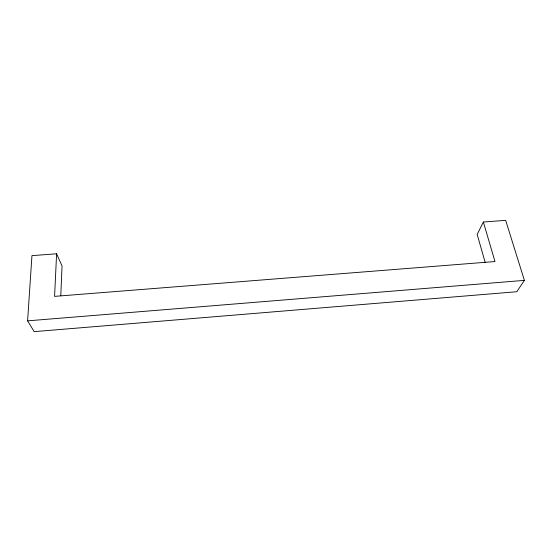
<?xml version="1.0" encoding="UTF-8"?>
<svg xmlns="http://www.w3.org/2000/svg" width="552" height="552" viewBox="0 0 552 552"><rect width="100%" height="100%" fill="white"/><g stroke="black" fill="none" stroke-linecap="round" stroke-linejoin="round"><path stroke-width="0.83" d="M60.782 295.741L62.052 265.933L56.601 253.796L31.947 255.631L27.6 320.85L34.189 331.642L516.796 291.725L524.4 280.368L505.666 220.358L483.366 222.014L477.176 234.455L485.215 262.538M56.601 253.796L54.579 296.369L494.978 261.544L483.366 222.014M27.6 320.85L524.4 280.368"/></g></svg>
